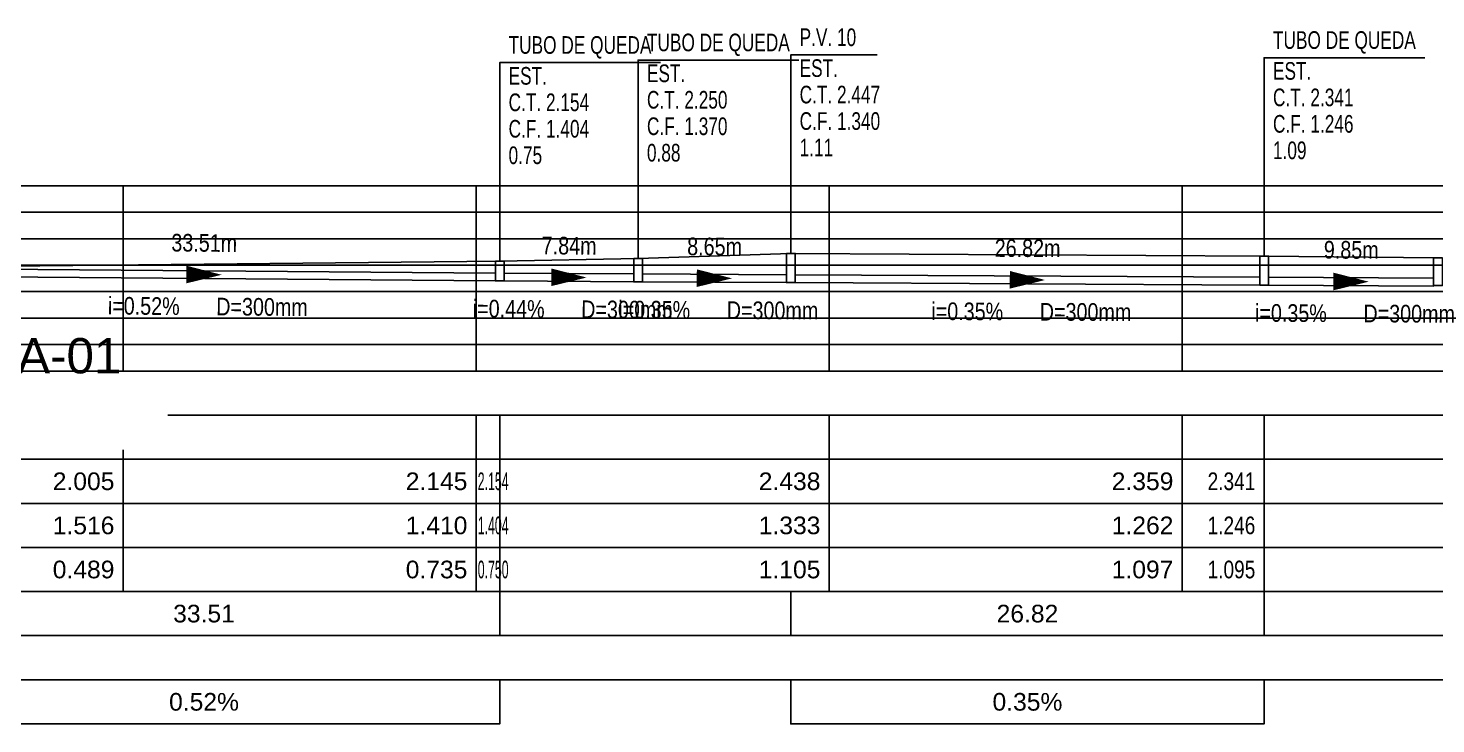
# Model space of a CAD drawing. Extents: x -160 to 364724, y -100 to 7353297.
# Drawn here: x 360242.2 to 360321.9, y 7349063.7 to 7349103.1 of the extents above; entities that cross this region are included whole.
import ezdxf
from ezdxf.enums import TextEntityAlignment as Align

# ---------------------------------------------------------------- set-up
doc = ezdxf.new("R2010")
doc.units = 0
doc.header["$LTSCALE"] = 5
for name, color, linetype in [('P_Perfil_Texto_Quadro', 2, 'Continuous'), ('PS_IND_COMPRIMENTO', 7, 'Continuous'), ('PS_IND_DIAMETRO', 7, 'Continuous'), ('PS_IND_FLUXO', 3, 'Continuous'), ('PS_IND_INCLINACAO', 7, 'Continuous'), ('PS_PERFIL_CAIXAS', 7, 'Continuous'), ('PS_PERFIL_COTA_LIN', 7, 'Continuous'), ('PS_PERFIL_COTA_TXT', 5, 'Continuous'), ('PS_PERFIL_GRADE', 8, 'Continuous'), ('PS_PERFIL_TERRENO', 3, 'Continuous'), ('PS_PERFIL_TUBO', 7, 'Continuous'), ('PS_PONTOS_IDENTIFICACAO_LIN', 7, 'Continuous'), ('PS_PONTOS_IDENTIFICACAO_TXT', 7, 'Continuous')]:
    doc.layers.add(name, color=color, linetype=linetype)
doc.styles.add('CARIMBO', font='arial.ttf', dxfattribs={"height": 2})
doc.styles.get("Standard").update_dxf_attribs({"font": 'arial.ttf'})

msp = doc.modelspace()

# ---------------------------------------------------------------- linework, layer by layer
at = {"layer": 'PS_IND_FLUXO'}
for points in [[(360251.134, 7349089.169, 1, 0, 0), (360253.134, 7349089.153, 0, 0, 0)], [(360271.809, 7349089.011, 1, 0, 0), (360273.809, 7349088.998, 0, 0, 0)], [(360280.054, 7349088.962, 1, 0, 0), (360282.054, 7349088.951, 0, 0, 0)], [(360297.789, 7349088.869, 1, 0, 0), (360299.789, 7349088.858, 0, 0, 0)], [(360316.126, 7349088.773, 1, 0, 0), (360318.126, 7349088.762, 0, 0, 0)]]:
    msp.add_lwpolyline(points, format="xyseb", dxfattribs=at)
at = {"layer": 'PS_PERFIL_CAIXAS', "linetype": 'Continuous'}
for points in [[(360276.479, 7349090.074), (360276.979, 7349090.074), (360276.979, 7349088.754), (360276.479, 7349088.754)], [(360285.129, 7349090.369), (360285.629, 7349090.369), (360285.629, 7349088.709), (360285.129, 7349088.709)], [(360311.949, 7349090.21), (360312.449, 7349090.21), (360312.449, 7349088.568), (360311.949, 7349088.568)], [(360321.803, 7349090.112), (360322.303, 7349090.112), (360322.303, 7349088.544), (360321.803, 7349088.544)], [(360268.64, 7349089.93), (360269.14, 7349089.93), (360269.14, 7349088.805), (360268.64, 7349088.805)]]:
    msp.add_lwpolyline(points, close=True, dxfattribs=at)
at = {"layer": 'PS_PERFIL_COTA_LIN', "linetype": 'Continuous'}
for points in [[(360235.378, 7349081.199), (360235.378, 7349078.699), (360247.558, 7349078.699), (360247.558, 7349081.199)], [(360247.558, 7349081.199), (360247.558, 7349078.699), (360267.558, 7349078.699), (360267.558, 7349081.199)], [(360267.558, 7349081.199), (360267.558, 7349078.699), (360268.89, 7349078.699), (360268.89, 7349081.199)], [(360268.89, 7349081.199), (360268.89, 7349078.699), (360287.558, 7349078.699), (360287.558, 7349081.199)], [(360287.558, 7349081.199), (360287.558, 7349078.699), (360307.558, 7349078.699), (360307.558, 7349081.199)], [(360307.558, 7349081.199), (360307.558, 7349078.699), (360312.199, 7349078.699), (360312.199, 7349081.199)], [(360312.199, 7349081.199), (360312.199, 7349078.699), (360327.558, 7349078.699), (360327.558, 7349081.199)], [(360235.378, 7349078.699), (360235.378, 7349076.199), (360247.558, 7349076.199), (360247.558, 7349078.699)], [(360247.558, 7349078.699), (360247.558, 7349076.199), (360267.558, 7349076.199), (360267.558, 7349078.699)], [(360267.558, 7349078.699), (360267.558, 7349076.199), (360268.89, 7349076.199), (360268.89, 7349078.699)], [(360268.89, 7349078.699), (360268.89, 7349076.199), (360287.558, 7349076.199), (360287.558, 7349078.699)], [(360287.558, 7349078.699), (360287.558, 7349076.199), (360307.558, 7349076.199), (360307.558, 7349078.699)], [(360307.558, 7349078.699), (360307.558, 7349076.199), (360312.199, 7349076.199), (360312.199, 7349078.699)], [(360312.199, 7349078.699), (360312.199, 7349076.199), (360327.558, 7349076.199), (360327.558, 7349078.699)], [(360235.378, 7349076.199), (360235.378, 7349073.699), (360247.558, 7349073.699), (360247.558, 7349076.199)], [(360247.558, 7349076.199), (360247.558, 7349073.699), (360267.558, 7349073.699), (360267.558, 7349076.199)], [(360267.558, 7349076.199), (360267.558, 7349073.699), (360268.89, 7349073.699), (360268.89, 7349076.199)], [(360268.89, 7349076.199), (360268.89, 7349073.699), (360287.558, 7349073.699), (360287.558, 7349076.199)], [(360287.558, 7349076.199), (360287.558, 7349073.699), (360307.558, 7349073.699), (360307.558, 7349076.199)], [(360307.558, 7349076.199), (360307.558, 7349073.699), (360312.199, 7349073.699), (360312.199, 7349076.199)], [(360312.199, 7349076.199), (360312.199, 7349073.699), (360327.558, 7349073.699), (360327.558, 7349076.199)], [(360235.378, 7349073.699), (360235.378, 7349071.199), (360247.558, 7349071.199), (360247.558, 7349073.699)], [(360247.558, 7349073.699), (360247.558, 7349071.199), (360267.558, 7349071.199), (360267.558, 7349073.699)], [(360267.558, 7349073.699), (360267.558, 7349071.199), (360268.89, 7349071.199), (360268.89, 7349073.699)], [(360268.89, 7349073.699), (360268.89, 7349071.199), (360287.558, 7349071.199), (360287.558, 7349073.699)], [(360287.558, 7349073.699), (360287.558, 7349071.199), (360307.558, 7349071.199), (360307.558, 7349073.699)], [(360307.558, 7349073.699), (360307.558, 7349071.199), (360312.199, 7349071.199), (360312.199, 7349073.699)], [(360312.199, 7349073.699), (360312.199, 7349071.199), (360327.558, 7349071.199), (360327.558, 7349073.699)], [(360235.378, 7349071.199), (360235.378, 7349068.699), (360268.89, 7349068.699), (360268.89, 7349071.199)], [(360285.379, 7349071.199), (360285.379, 7349068.699), (360312.199, 7349068.699), (360312.199, 7349071.199)], [(359987.558, 7349068.699), (359987.558, 7349066.199), (360702.568, 7349066.199), (360702.568, 7349068.699)], [(360235.378, 7349066.199), (360235.378, 7349063.699), (360268.89, 7349063.699), (360268.89, 7349066.199)], [(360285.379, 7349066.199), (360285.379, 7349063.699), (360312.199, 7349063.699), (360312.199, 7349066.199)]]:
    msp.add_lwpolyline(points, close=True, dxfattribs=at)
for points in [[(360247.558, 7349071.199), (360267.558, 7349071.199)], [(360267.558, 7349071.199), (360268.89, 7349071.199)], [(360287.558, 7349071.199), (360307.558, 7349071.199)], [(360307.558, 7349071.199), (360312.199, 7349071.199)], [(360235.378, 7349068.699), (360247.558, 7349068.699)], [(360247.558, 7349068.699), (360267.558, 7349068.699)], [(360247.558, 7349068.699), (360267.558, 7349068.699)], [(360267.558, 7349068.699), (360268.89, 7349068.699)], [(360267.558, 7349068.699), (360268.89, 7349068.699)], [(360268.89, 7349068.699), (360287.558, 7349068.699)], [(360287.558, 7349068.699), (360307.558, 7349068.699)], [(360287.558, 7349068.699), (360307.558, 7349068.699)], [(360307.558, 7349068.699), (360312.199, 7349068.699)], [(360307.558, 7349068.699), (360312.199, 7349068.699)], [(360312.199, 7349068.699), (360327.558, 7349068.699)], [(360235.378, 7349066.199), (360247.558, 7349066.199)], [(360247.558, 7349066.199), (360267.558, 7349066.199)], [(360247.558, 7349066.199), (360267.558, 7349066.199)], [(360267.558, 7349066.199), (360268.89, 7349066.199)], [(360267.558, 7349066.199), (360268.89, 7349066.199)], [(360268.89, 7349066.199), (360287.558, 7349066.199)], [(360287.558, 7349066.199), (360307.558, 7349066.199)], [(360287.558, 7349066.199), (360307.558, 7349066.199)], [(360307.558, 7349066.199), (360312.199, 7349066.199)], [(360307.558, 7349066.199), (360312.199, 7349066.199)], [(360312.199, 7349066.199), (360327.558, 7349066.199)], [(360247.558, 7349063.699), (360267.558, 7349063.699)], [(360267.558, 7349063.699), (360268.89, 7349063.699)], [(360287.558, 7349063.699), (360307.558, 7349063.699)], [(360307.558, 7349063.699), (360312.199, 7349063.699)]]:
    msp.add_lwpolyline(points, dxfattribs=at)
at = {"layer": 'PS_PERFIL_GRADE', "linetype": 'Continuous'}
for p, q in [((359967.558, 7349094.199), (360707.558, 7349094.199)), ((360267.558, 7349083.699), (360267.558, 7349094.199)), ((360287.558, 7349083.699), (360287.558, 7349094.199)), ((360307.558, 7349083.699), (360307.558, 7349094.199)), ((359967.558, 7349092.699), (360707.558, 7349092.699)), ((359967.558, 7349091.199), (360707.558, 7349091.199)), ((359967.558, 7349089.699), (360707.558, 7349089.699)), ((359967.558, 7349088.199), (360707.558, 7349088.199))]:
    msp.add_line(p, q, dxfattribs=at)
at = {"layer": 'PS_PERFIL_TERRENO', "linetype": 'Continuous'}
msp.add_lwpolyline([(360235.378, 7349089.579), (360268.89, 7349089.93), (360276.729, 7349090.074), (360285.379, 7349090.369), (360312.199, 7349090.21), (360322.053, 7349090.112)], dxfattribs=at)
at = {"layer": 'PS_PERFIL_TUBO', "linetype": 'Continuous'}
for points in [[(360235.628, 7349089.067), (360268.64, 7349088.805), (360268.64, 7349089.255), (360235.628, 7349089.517)], [(360269.14, 7349088.805), (360276.479, 7349088.754), (360276.479, 7349089.204), (360269.14, 7349089.255)], [(360276.979, 7349088.754), (360285.129, 7349088.709), (360285.129, 7349089.159), (360276.979, 7349089.204)], [(360285.629, 7349088.709), (360311.949, 7349088.568), (360311.949, 7349089.018), (360285.629, 7349089.159)], [(360312.449, 7349088.568), (360321.803, 7349088.517), (360321.803, 7349088.967), (360312.449, 7349089.018)]]:
    msp.add_lwpolyline(points, close=True, dxfattribs=at)
at = {"layer": 'PS_PONTOS_IDENTIFICACAO_LIN', "linetype": 'Continuous'}
for points in [[(360268.89, 7349089.93), (360268.89, 7349101.18), (360277.99, 7349101.18)], [(360276.729, 7349090.074), (360276.729, 7349101.324), (360285.829, 7349101.324)], [(360285.379, 7349090.369), (360285.379, 7349101.619), (360290.279, 7349101.619)], [(360312.199, 7349090.21), (360312.199, 7349101.46), (360321.299, 7349101.46)]]:
    msp.add_lwpolyline(points, dxfattribs=at)

# ---------------------------------------------------------------- texts
at = {"layer": 'PS_IND_COMPRIMENTO', "width": 0.8}
for s, rotation, p in [('33.51m', 359.54468, (360252.148, 7349090.961)), ('7.84m', 359.60065, (360272.822, 7349090.804)), ('8.65m', 359.68365, (360281.064, 7349090.756)), ('26.82m', 359.69306, (360298.798, 7349090.663)), ('9.85m', 359.68761, (360317.135, 7349090.567))]:
    msp.add_text(s, height=1, rotation=rotation, dxfattribs=at).set_placement(p, align=Align.MIDDLE_CENTER)
at = {"layer": 'PS_IND_DIAMETRO', "width": 0.8}
for rotation, p in [(359.54468, (360255.42, 7349087.335)), (359.60065, (360276.097, 7349087.182)), (359.68365, (360284.344, 7349087.138)), (359.69306, (360302.079, 7349087.046)), (359.68761, (360320.416, 7349086.949))]:
    msp.add_text('D=300mm', height=1, rotation=rotation, dxfattribs=at).set_placement(p, align=Align.MIDDLE_CENTER)
at = {"layer": 'PS_IND_INCLINACAO', "width": 0.8}
for s, rotation, p in [('i=0.52%', 359.54468, (360248.72, 7349087.388)), ('i=0.44%', 359.60065, (360269.397, 7349087.228)), ('i=0.35%', 359.68365, (360277.644, 7349087.175)), ('i=0.35%', 359.69306, (360295.379, 7349087.082)), ('i=0.35%', 359.68761, (360313.716, 7349086.986))]:
    msp.add_text(s, height=1, rotation=rotation, dxfattribs=at).set_placement(p, align=Align.MIDDLE_CENTER)
at = {"layer": 'PS_PERFIL_COTA_TXT'}
for s, p in [('2.005', (360247.058, 7349077.449)), ('2.145', (360267.058, 7349077.449)), ('2.438', (360287.058, 7349077.449)), ('2.359', (360307.058, 7349077.449)), ('1.516', (360247.058, 7349074.949)), ('1.410', (360267.058, 7349074.949)), ('1.333', (360287.058, 7349074.949)), ('1.262', (360307.058, 7349074.949)), ('0.489', (360247.058, 7349072.449)), ('0.735', (360267.058, 7349072.449)), ('1.105', (360287.058, 7349072.449)), ('1.097', (360307.058, 7349072.449))]:
    msp.add_text(s, height=1, dxfattribs=at).set_placement(p, align=Align.MIDDLE_RIGHT)
for s, width, p in [('2.154', 0.5, (360269.39, 7349077.449)), ('2.341', 0.773473, (360311.699, 7349077.449)), ('1.404', 0.5, (360269.39, 7349074.949)), ('1.246', 0.773473, (360311.699, 7349074.949)), ('0.750', 0.5, (360269.39, 7349072.449)), ('1.095', 0.773473, (360311.699, 7349072.449))]:
    msp.add_text(s, height=1, dxfattribs=dict(at, width=width)).set_placement(p, align=Align.MIDDLE_RIGHT)
for s, p in [('33.51', (360252.134, 7349069.949)), ('26.82', (360298.789, 7349069.949)), ('0.52%', (360252.134, 7349064.949)), ('0.35%', (360298.789, 7349064.949))]:
    msp.add_text(s, height=1, dxfattribs=at).set_placement(p, align=Align.MIDDLE_CENTER)
at = {"layer": 'PS_PONTOS_IDENTIFICACAO_TXT', "width": 0.7}
for s, p in [('TUBO DE QUEDA', (360277.229, 7349101.824)), ('P.V. 10', (360285.879, 7349102.119)), ('TUBO DE QUEDA', (360312.699, 7349101.96)), ('TUBO DE QUEDA', (360269.39, 7349101.68)), ('EST. ', (360285.879, 7349100.369)), ('EST. ', (360312.699, 7349100.21)), ('EST. ', (360269.39, 7349099.93)), ('EST. ', (360277.229, 7349100.074)), ('C.T. 2.250', (360277.229, 7349098.574)), ('C.T. 2.447', (360285.879, 7349098.869)), ('C.T. 2.341', (360312.699, 7349098.71)), ('C.T. 2.154', (360269.39, 7349098.43)), ('C.F. 1.370', (360277.229, 7349097.074)), ('C.F. 1.340', (360285.879, 7349097.369)), ('C.F. 1.246', (360312.699, 7349097.21)), ('C.F. 1.404', (360269.39, 7349096.93)), ('0.75', (360269.39, 7349095.43)), ('0.88', (360277.229, 7349095.574)), ('1.11', (360285.879, 7349095.869)), ('1.09', (360312.699, 7349095.71))]:
    msp.add_text(s, height=1, dxfattribs=at).set_placement(p)

# ---------------------------------------------------------------- next in the draw order: texts
at = {"layer": 'P_Perfil_Texto_Quadro', "color": 3, "linetype": 'Continuous', "lineweight": -3, "insert": (360237.9, 7349082.9), "char_height": 2, "width": 22.358, "attachment_point": 5, "style": 'CARIMBO', "bg_fill": 3, "box_fill_scale": 1.5, "bg_fill_color": 256, "bg_fill_transparency": 0}
msp.add_mtext('Elevatória A-01\\PE 12', dxfattribs=at)

# ---------------------------------------------------------------- next in the draw order: linework, layer by layer
at = {"layer": 'PS_PERFIL_GRADE', "linetype": 'Continuous'}
for p, q in [((360247.558, 7349083.699), (360247.558, 7349094.199)), ((359967.558, 7349086.699), (360707.558, 7349086.699)), ((359967.558, 7349085.199), (360707.558, 7349085.199)), ((359967.558, 7349083.699), (360707.558, 7349083.699))]:
    msp.add_line(p, q, dxfattribs=at)

doc.saveas('drawing.dxf')
